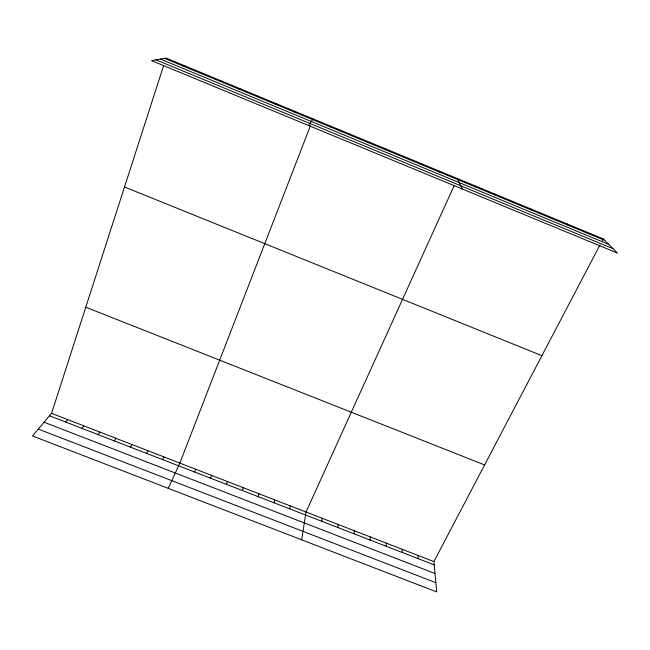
<?xml version="1.0" encoding="UTF-8"?>
<svg xmlns="http://www.w3.org/2000/svg" width="650" height="650" viewBox="0 0 650 650"><rect width="100%" height="100%" fill="white"/><g stroke="black" fill="none" stroke-linecap="round" stroke-linejoin="round"><path stroke-width="0.97" d="M370.151 540.044L370.232 536.908M354.055 533.804L354.234 530.701M337.927 527.556L338.195 524.485M321.758 521.292L322.132 518.253M367.404 142.244L367.518 141.391M301.673 539.825L306.028 512.013L454.098 185.746M289.803 508.901L290.371 505.944M274.016 502.783L274.682 499.858M258.196 496.657L258.952 493.756M349.18 134.713L349.416 133.9M242.344 490.514L243.197 487.654M599.991 244.953L433.899 561.592L436.735 591.931L32.5 435.971L51.569 413.343L163.581 65.756M226.452 484.356L227.411 481.528M210.535 478.189L211.591 475.394M310.57 125.393L179.847 463.084L168.252 488.345M194.586 472.006L195.731 469.243M330.907 127.156L331.281 126.401M162.581 459.599L163.93 456.918M602.274 240.597L603.184 238.859L166.059 58.069L151.491 60.621L617.5 253.11L603.184 238.859M146.526 453.383L147.972 450.726M130.447 447.143L131.991 444.527M114.327 440.903L115.976 438.319M98.174 434.639L99.921 432.096M308.441 125.45L313.097 118.877M81.989 428.366L83.842 425.856M65.772 422.086L67.722 419.608M294.239 111.995L294.864 111.345M275.836 104.382L276.599 103.789M257.392 96.752L258.286 96.208M238.908 89.107L239.923 88.619M220.374 81.445L221.528 81.006M201.793 73.759L203.076 73.377M183.17 66.056L184.592 65.731M38.301 429.081L435.874 582.709M51.569 413.343L433.899 561.592M49.514 415.781L434.208 564.866M44.086 422.224L435.012 573.511M85.767 307.214L484.608 464.921M124.516 186.981L541.913 355.68M164.499 58.337L604.719 240.386M160.371 59.069L608.782 244.424M155.951 59.841L613.121 248.747M585.114 231.384L586.519 232.863M566.995 223.893L568.279 225.314M548.827 216.377L549.989 217.75M530.628 208.853L531.659 210.169M512.379 201.305L513.281 202.572M494.081 193.741L494.861 194.959M475.743 186.152L476.393 187.322M457.364 178.547L462.239 188.979M439.481 171.153L439.871 172.218M421.549 163.735L421.817 164.751M403.585 156.309L403.723 157.268M418.031 555.441L418.243 558.683M402.131 549.274L402.244 552.484M385.572 148.858L385.588 149.768M386.197 543.099L386.214 546.268"/></g></svg>
